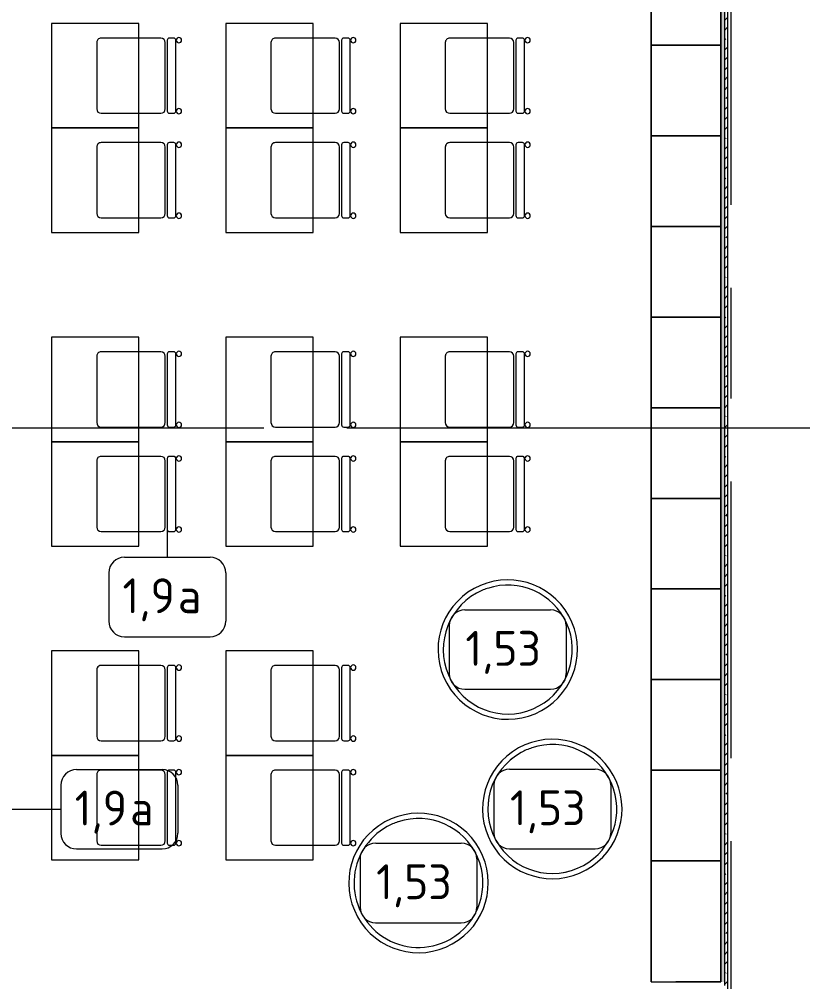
# Model space of a CAD drawing. Header units: millimetres. Extents: x 957 to 217451, y -8553 to 29000.
# Drawn here: x 63718 to 68253, y 421 to 5944 of the extents above; entities that cross this region are included whole.
import ezdxf

# ---------------------------------------------------------------- set-up
doc = ezdxf.new("R2010")
doc.units = ezdxf.units.MM
doc.linetypes.add('Осевая', pattern=[3175, 635, -476.25, 1587.5, -476.25])
for name, color, linetype, lineweight in [('A-DETL-GENF', 7, 'Continuous', 9), ('A-WALL', 7, 'Continuous', 9), ('I-FURN-IDEN', 7, 'Continuous', 9), ('I-WALL', 7, 'Continuous', 9), ('Оси', 7, 'Continuous', 9), ('Оси-2', 7, 'Осевая', 9)]:
    doc.layers.add(name, color=color, linetype=linetype, lineweight=lineweight)
doc.layers.add('A-WALL-FNSH-1', color=9, linetype='Continuous', lineweight=9, true_color=0x808080)
doc.layers.add('I-FURN-1', color=9, linetype='Continuous', lineweight=9, true_color=0x808080)
doc.styles.add('GOST Common_4', font='GOST_Common.ttf', dxfattribs={"height": 200})

# ---------------------------------------------------------------- blocks, each defined once
blk = doc.blocks.new('Стол базовый прямоугольный - 1_7а-25476368-План расстановки мебели и оборудования 3 этажа в осях 1-12')
at = {"layer": 'I-FURN-1'}
for p, q in [((250, 300), (-250, 300)), ((-250, 300), (-250, -300)), ((250, -300), (250, 300)), ((-250, -300), (250, -300))]:
    blk.add_line(p, q, dxfattribs=at)
blk = doc.blocks.new('Стул Breuer - 1_9а-25403171-План расстановки мебели и оборудования 3 этажа в осях 1-12')
at = {"layer": 'I-FURN-1'}
for p, q in [((190.5, 241.3), (-190.5, 241.3)), ((-215.9, 215.9), (-215.9, 0)), ((215.9, 0), (215.9, 215.9)), ((-215.9, 0), (-215.9, -127)), ((215.9, -127), (215.9, 0)), ((203.2, -163.5), (-203.2, -163.5)), ((-190.5, -152.4), (190.5, -152.4)), ((-215.9, -176.2), (-215.9, -200.8)), ((-203.2, -213.5), (203.2, -213.5)), ((215.9, -200.8), (215.9, -176.2))]:
    blk.add_line(p, q, dxfattribs=at)
for centre, radius, start, end in [((-190.5, 215.9), 25.4, 90, 180), ((190.5, 215.9), 25.4, 0, 90), ((-190.5, -127), 25.4, 180, 270), ((-203.2, -176.2), 12.7, 90, 180), ((190.5, -127), 25.4, 270, 360), ((203.2, -176.2), 12.7, 360, 90), ((-203.5, -230.6), 15.1, 360, 180), ((-203.2, -200.8), 12.7, 180, 270), ((203.7, -230.6), 15.1, 360, 180), ((203.2, -200.8), 12.7, 270, 360), ((-203.5, -230.6), 15.1, 180, 360), ((203.7, -230.6), 15.1, 180, 360)]:
    blk.add_arc(centre, radius, start, end, dxfattribs=at)
blk = doc.blocks.new('Стул Breuer - 1_9а-V97-План расстановки мебели и оборудования 3 этажа в осях 1-12')
at = {"layer": 'I-FURN-1'}
for p, q in [((190.5, 241.3), (-190.5, 241.3)), ((-215.9, 215.9), (-215.9, 0)), ((215.9, 0), (215.9, 215.9)), ((-215.9, 0), (-215.9, -127)), ((215.9, -127), (215.9, 0)), ((203.2, -163.5), (-203.2, -163.5)), ((-190.5, -152.4), (190.5, -152.4)), ((-215.9, -176.2), (-215.9, -200.8)), ((-203.2, -213.5), (203.2, -213.5)), ((215.9, -200.8), (215.9, -176.2))]:
    blk.add_line(p, q, dxfattribs=at)
for centre, radius, start, end in [((-190.5, 215.9), 25.4, 90, 180), ((190.5, 215.9), 25.4, 60, 90), ((190.5, 215.9), 25.4, 0, 60), ((-190.5, -127), 25.4, 180, 270), ((-203.2, -176.2), 12.7, 90, 180), ((190.5, -127), 25.4, 270, 360), ((203.2, -176.2), 12.7, 360, 90), ((-203.5, -230.6), 15.1, 360, 180), ((-203.2, -200.8), 12.7, 180, 270), ((203.7, -230.6), 15.1, 360, 180), ((203.2, -200.8), 12.7, 270, 360), ((-203.5, -230.6), 15.1, 180, 360), ((203.7, -230.6), 15.1, 180, 360)]:
    blk.add_arc(centre, radius, start, end, dxfattribs=at)
blk = doc.blocks.new('Стул Breuer - 1_9а-V96-План расстановки мебели и оборудования 3 этажа в осях 1-12')
at = {"layer": 'I-FURN-1'}
for p, q in [((190.5, 241.3), (-190.5, 241.3)), ((-215.9, 215.9), (-215.9, 0)), ((215.9, 0), (215.9, 215.9)), ((-215.9, 0), (-215.9, -127)), ((215.9, -127), (215.9, 0)), ((203.2, -163.5), (-203.2, -163.5)), ((-190.5, -152.4), (190.5, -152.4)), ((-215.9, -176.2), (-215.9, -200.8)), ((-203.2, -213.5), (203.2, -213.5)), ((215.9, -200.8), (215.9, -176.2))]:
    blk.add_line(p, q, dxfattribs=at)
for centre, radius, start, end in [((-190.5, 215.9), 25.4, 90, 180), ((190.5, 215.9), 25.4, 0, 90), ((-190.5, -127), 25.4, 180, 270), ((-203.2, -176.2), 12.7, 90, 180), ((190.5, -127), 25.4, 270, 360), ((203.2, -176.2), 12.7, 360, 90), ((-203.5, -230.6), 15.1, 360, 180), ((-203.2, -200.8), 12.7, 180, 270), ((203.7, -230.6), 15.1, 360, 180), ((203.2, -200.8), 12.7, 270, 360), ((-203.5, -230.6), 15.1, 180, 360), ((203.7, -230.6), 15.1, 180, 360)]:
    blk.add_arc(centre, radius, start, end, dxfattribs=at)
blk = doc.blocks.new('ПУФ - 1_53-V98-План расстановки мебели и оборудования 3 этажа в осях 1-12')
at = {"layer": 'I-FURN-1'}
for radius, start, end in [(400, 0, 180), (400, 0, 180), (370, 0, 180), (370, 0, 180), (400, 180, 360), (400, 180, 0), (370, 180, 349.4118), (370, 180, 349.4118), (370, 349.5929, 0), (370, 349.5929, 360)]:
    blk.add_arc((0, 0), radius, start, end, dxfattribs=at)
blk = doc.blocks.new('ПУФ - 1_53-V99-План расстановки мебели и оборудования 3 этажа в осях 1-12')
at = {"layer": 'I-FURN-1'}
blk.add_line((370, 0.2), (370, 0), dxfattribs=at)
for radius, start, end in [(400, 0, 180), (400, 0, 180), (370, 0, 180), (370, 0.0237, 180), (400, 180, 360), (400, 180, 0), (370, 180, 349.4118), (370, 180, 349.4118), (370, 349.5929, 0), (370, 349.5929, 360)]:
    blk.add_arc((0, 0), radius, start, end, dxfattribs=at)
blk = doc.blocks.new('ПУФ - 1_53-V100-План расстановки мебели и оборудования 3 этажа в осях 1-12')
at = {"layer": 'I-FURN-1'}
for radius, start, end in [(400, 0, 180), (400, 0, 180), (370, 0, 117.1939), (370, 0, 117.1939), (370, 117.2407, 180), (370, 117.2407, 180), (400, 180, 360), (400, 180, 0), (370, 180, 349.4118), (370, 180, 349.4118), (370, 349.5929, 0), (370, 349.5929, 360)]:
    blk.add_arc((0, 0), radius, start, end, dxfattribs=at)
blk = doc.blocks.new('шкаф 1_112 - шкаф 1_112-V131-План расстановки мебели и оборудования 3 этажа в осях 1-12')
at = {"layer": 'I-FURN-1'}
for p, q in [((-400, 6070), (-400, 0.4)), ((0, 6070), (-400, 6070)), ((0, 6070), (-400, 6070)), ((-400, 6070), (-400, 5375)), ((-400, 5375), (-400, 6070)), ((-400, 6070), (0, 6070)), ((0, 1), (0, 6070)), ((0, 5375), (0, 6070)), ((0, 6070), (0, 5375)), ((-400, 5375), (0, 5375)), ((0, 5375), (-400, 5375)), ((-400, 5375), (-400, 4855)), ((-400, 4855), (-400, 5375)), ((-400, 5375), (0, 5375)), ((-400, 5375), (0, 5375)), ((0, 5375), (-400, 5375)), ((0, 4855), (0, 5375)), ((0, 5375), (0, 4855)), ((-400, 4855), (0, 4855)), ((-400, 4855), (0, 4855)), ((0, 4855), (-400, 4855)), ((0, 4855), (-400, 4855)), ((-400, 4855), (-400, 4335)), ((-400, 4335), (-400, 4855)), ((-400, 4855), (0, 4855)), ((0, 4335), (0, 4855)), ((0, 4855), (0, 4335)), ((-400, 4335), (0, 4335)), ((0, 4335), (-400, 4335)), ((-400, 4335), (-400, 3815)), ((-400, 3815), (-400, 4335)), ((-400, 4335), (0, 4335)), ((-400, 4335), (0, 4335)), ((0, 4335), (-400, 4335)), ((0, 3815), (0, 4335)), ((0, 4335), (0, 3815)), ((-400, 3815), (0, 3815)), ((-400, 3815), (0, 3815)), ((0, 3815), (-400, 3815)), ((0, 3815), (-400, 3815)), ((-400, 3815), (-400, 3295)), ((-400, 3295), (-400, 3815)), ((-400, 3815), (0, 3815)), ((0, 3295), (0, 3815)), ((0, 3815), (0, 3295)), ((0, 3295), (-400, 3295)), ((0, 3295), (-400, 3295)), ((-400, 3295), (-400, 2775)), ((-400, 2775), (-400, 3295)), ((-400, 3295), (0, 3295)), ((-400, 3295), (0, 3295)), ((0, 3295), (-400, 3295)), ((0, 2775), (0, 3295)), ((0, 3295), (0, 2775)), ((0, 2775), (-400, 2775)), ((-400, 2775), (0, 2775)), ((0, 2775), (-400, 2775)), ((0, 2775), (-400, 2775)), ((-400, 2775), (-400, 2255)), ((-400, 2255), (-400, 2775)), ((-400, 2775), (0, 2775)), ((0, 2255), (0, 2775)), ((0, 2775), (0, 2255)), ((0, 2255), (-400, 2255)), ((0, 2255), (-400, 2255)), ((-400, 2255), (-400, 1735)), ((-400, 1735), (-400, 2255)), ((-400, 2255), (0, 2255)), ((-400, 2255), (0, 2255)), ((0, 2255), (-400, 2255)), ((0, 1735), (0, 2255)), ((0, 2255), (0, 1735)), ((0, 1735), (-400, 1735)), ((-400, 1735), (0, 1735)), ((0, 1735), (-400, 1735)), ((0, 1735), (-400, 1735)), ((-400, 1735), (-400, 1215)), ((-400, 1215), (-400, 1735)), ((-400, 1735), (0, 1735)), ((0, 1215), (0, 1735)), ((0, 1735), (0, 1215)), ((0, 1215), (-400, 1215)), ((0, 1215), (-400, 1215)), ((-400, 1215), (-400, 695)), ((-400, 695), (-400, 1215)), ((-400, 1215), (0, 1215)), ((-400, 1215), (0, 1215)), ((0, 1215), (-400, 1215)), ((0, 695), (0, 1215)), ((0, 1215), (0, 695)), ((0, 695), (-400, 695)), ((-400, 695), (0, 695)), ((0, 695), (-400, 695)), ((0, 695), (-400, 695)), ((-400, 695), (-400, 0)), ((-400, 0.4), (-400, 695)), ((-400, 695), (0, 695)), ((0, 0), (0, 695)), ((0, 695), (0, 1)), ((-400, 0), (0, 0)), ((-258, 0), (0, 0)), ((0, 0), (-258, 0))]:
    blk.add_line(p, q, dxfattribs=at)
blk = doc.blocks.new('DET_L_Линия разрыва - М100-30654710-План расстановки мебели и оборудования 3 этажа в осях 1-12')
at = {"layer": 'A-DETL-GENF'}
blk.add_line((11739.9, 0), (0, 0), dxfattribs=at)
blk = doc.blocks.new('Марка_Мебель - В прямоуг_Balcon_Марка-25523697-План расстановки мебели и оборудования 3 этажа в осях 1-12')
at = {"layer": 'I-FURN-IDEN'}
for p, q in [((-2.455, 2.278), (2.455, 2.278)), ((-3.355, 1.378), (-3.355, -1.384)), ((3.355, 1.378), (3.355, -1.378)), ((-2.461, -2.278), (2.455, -2.278))]:
    blk.add_line(p, q, dxfattribs=at)
for centre, radius, start, end in [((-2.455, 1.378), 0.9, 90, 180), ((2.455, 1.378), 0.9, 0, 90), ((-2.461, -1.384), 0.893, 180, 270), ((2.455, -1.378), 0.9, 270, 0)]:
    blk.add_arc(centre, radius, start, end, dxfattribs=at)

msp = doc.modelspace()

# ---------------------------------------------------------------- hatches: boundary and pattern name
at = {"layer": 'I-WALL'}
h = msp.add_hatch(dxfattribs=at)
h.set_pattern_fill('FP_10', color=256, style=0, pattern_type=2)
h.set_pattern_definition([(45, (29493.17, 0), (-57.02463, 57.02463), []), (45, (29550.2, 0), (-57.02463, 57.02463), [100.806, -20.161, 3.353, -16.808])])
h.paths.add_polyline_path([(67763.2, 400), (67780.8, 400), (67780.8, 7400), (67763.2, 7400), (67763.2, 400)])
h = msp.add_hatch(dxfattribs=at)
h.set_pattern_fill('FP_34', color=256, style=0, pattern_type=2)
h.set_pattern_definition([(0, (29493.174, 0), (121.92, 30.48), [10.058, -81.382, 10.058, -81.382, -487.68]), (0, (29493.174, 0), (121.92, 30.48), [-182.88, 10.058, -172.822, 10.058, -81.382, -213.36]), (0, (29493.174, 0), (121.92, 30.48), [-457.2, 10.058, -50.902, 10.058, -142.342]), (120, (29538.894, 15.24), (-87.356454, 90.345817), [10.058, -81.382, 10.058, -81.382, -487.68]), (120, (29538.894, 15.24), (-87.356454, 90.345817), [-182.88, 10.058, -172.822, 10.058, -81.382, -213.36]), (120, (29538.894, 15.24), (-87.356454, 90.345817), [-457.2, 10.058, -50.902, 10.058, -142.342]), (240, (29554.134, 76.2), (-34.563546, -120.825817), [10.058, -81.382, 10.058, -81.382, -487.68]), (240, (29554.134, 76.2), (-34.563546, -120.825817), [-182.88, 10.058, -172.822, 10.058, -81.382, -213.36]), (240, (29554.134, 76.2), (-34.563546, -120.825817), [-457.2, 10.058, -50.902, 10.058, -142.342])])
h.paths.add_polyline_path([(67763.2, 420), (67763.2, 7070), (67743.2, 7070), (67743.2, 420), (67748.5, 420)])

# ---------------------------------------------------------------- linework, layer by layer
at = {"layer": 'A-WALL'}
for p, q in [((67763.2, 7400), (67763.2, 400)), ((67743.2, 420), (67743.2, 7050))]:
    msp.add_line(p, q, dxfattribs=at)
at = {"layer": 'A-WALL-FNSH-1'}
msp.add_line((67742.2, 7049), (67742.2, 421.7), dxfattribs=at)
at = {"layer": 'I-FURN-IDEN'}
for p, q in [((64567.4, 3130.6), (64567.4, 2856.7)), ((63579.5, 1411), (63957.6, 1411))]:
    msp.add_line(p, q, dxfattribs=at)
at = {"layer": 'Оси'}
for p, q in [((65753.2, 3600), (68253.2, 3600)), ((67803.2, -1906.3), (67803.2, 593.7))]:
    msp.add_line(p, q, dxfattribs=at)
at = {"layer": 'Оси-2'}
for p, q in [((67803.2, 593.7), (67803.2, 21277.7)), ((27497.7, 3600), (65753.2, 3600))]:
    msp.add_line(p, q, dxfattribs=at)

# ---------------------------------------------------------------- block references
at = {"layer": 'A-DETL-GENF', "rotation": 90.00000000000031}
msp.add_blockref('DET_L_Линия разрыва - М100-30654710-План расстановки мебели и оборудования 3 этажа в осях 1-12', (67780.8, -280), dxfattribs=at)
at = {"layer": 'I-FURN-1'}
for name, p in [('шкаф 1_112 - шкаф 1_112-V131-План расстановки мебели и оборудования 3 этажа в осях 1-12', (67743.2, 420)), ('Стол базовый прямоугольный - 1_7а-25476368-План расстановки мебели и оборудования 3 этажа в осях 1-12', (64153.9, 5620.1)), ('Стол базовый прямоугольный - 1_7а-25476368-План расстановки мебели и оборудования 3 этажа в осях 1-12', (65153.9, 5620.1)), ('Стол базовый прямоугольный - 1_7а-25476368-План расстановки мебели и оборудования 3 этажа в осях 1-12', (66153.9, 5620.1)), ('Стол базовый прямоугольный - 1_7а-25476368-План расстановки мебели и оборудования 3 этажа в осях 1-12', (64153.9, 5020.1)), ('Стол базовый прямоугольный - 1_7а-25476368-План расстановки мебели и оборудования 3 этажа в осях 1-12', (65153.9, 5020.1)), ('Стол базовый прямоугольный - 1_7а-25476368-План расстановки мебели и оборудования 3 этажа в осях 1-12', (66153.9, 5020.1)), ('Стол базовый прямоугольный - 1_7а-25476368-План расстановки мебели и оборудования 3 этажа в осях 1-12', (64153.9, 3820.1)), ('Стол базовый прямоугольный - 1_7а-25476368-План расстановки мебели и оборудования 3 этажа в осях 1-12', (65153.9, 3820.1)), ('Стол базовый прямоугольный - 1_7а-25476368-План расстановки мебели и оборудования 3 этажа в осях 1-12', (66153.9, 3820.1)), ('Стол базовый прямоугольный - 1_7а-25476368-План расстановки мебели и оборудования 3 этажа в осях 1-12', (64153.9, 3220.1)), ('Стол базовый прямоугольный - 1_7а-25476368-План расстановки мебели и оборудования 3 этажа в осях 1-12', (65153.9, 3220.1)), ('Стол базовый прямоугольный - 1_7а-25476368-План расстановки мебели и оборудования 3 этажа в осях 1-12', (66153.9, 3220.1)), ('Стол базовый прямоугольный - 1_7а-25476368-План расстановки мебели и оборудования 3 этажа в осях 1-12', (64153.9, 2020.1)), ('Стол базовый прямоугольный - 1_7а-25476368-План расстановки мебели и оборудования 3 этажа в осях 1-12', (65153.9, 2020.1)), ('Стол базовый прямоугольный - 1_7а-25476368-План расстановки мебели и оборудования 3 этажа в осях 1-12', (64153.9, 1420.1)), ('Стол базовый прямоугольный - 1_7а-25476368-План расстановки мебели и оборудования 3 этажа в осях 1-12', (65153.9, 1420.1))]:
    msp.add_blockref(name, p, dxfattribs=at)
for name, p, rotation in [('Стул Breuer - 1_9а-V96-План расстановки мебели и оборудования 3 этажа в осях 1-12', (64403.9, 5620.1), 89.99999999999959), ('Стул Breuer - 1_9а-V96-План расстановки мебели и оборудования 3 этажа в осях 1-12', (65403.9, 5620.1), 89.99999999999959), ('Стул Breuer - 1_9а-25403171-План расстановки мебели и оборудования 3 этажа в осях 1-12', (66403.9, 5620.1), 89.99999999999959), ('Стул Breuer - 1_9а-25403171-План расстановки мебели и оборудования 3 этажа в осях 1-12', (64403.9, 5020.1), 89.99999999999959), ('Стул Breuer - 1_9а-V96-План расстановки мебели и оборудования 3 этажа в осях 1-12', (65403.9, 5020.1), 89.99999999999959), ('Стул Breuer - 1_9а-25403171-План расстановки мебели и оборудования 3 этажа в осях 1-12', (66403.9, 5020.1), 89.99999999999959), ('Стул Breuer - 1_9а-25403171-План расстановки мебели и оборудования 3 этажа в осях 1-12', (64403.9, 3820.1), 89.99999999999959), ('Стул Breuer - 1_9а-V96-План расстановки мебели и оборудования 3 этажа в осях 1-12', (65403.9, 3820.1), 89.99999999999959), ('Стул Breuer - 1_9а-V96-План расстановки мебели и оборудования 3 этажа в осях 1-12', (66403.9, 3820.1), 89.99999999999959), ('Стул Breuer - 1_9а-25403171-План расстановки мебели и оборудования 3 этажа в осях 1-12', (64403.9, 3220.1), 89.99999999999959), ('Стул Breuer - 1_9а-25403171-План расстановки мебели и оборудования 3 этажа в осях 1-12', (65403.9, 3220.1), 89.99999999999959), ('Стул Breuer - 1_9а-25403171-План расстановки мебели и оборудования 3 этажа в осях 1-12', (66403.9, 3220.1), 89.99999999999959), ('ПУФ - 1_53-V98-План расстановки мебели и оборудования 3 этажа в осях 1-12', (66520.8, 2327.3), 118.9499011641568), ('Стул Breuer - 1_9а-V97-План расстановки мебели и оборудования 3 этажа в осях 1-12', (64403.9, 2020.1), 89.99999999999959), ('Стул Breuer - 1_9а-25403171-План расстановки мебели и оборудования 3 этажа в осях 1-12', (65403.9, 2020.1), 89.99999999999959), ('ПУФ - 1_53-V99-План расстановки мебели и оборудования 3 этажа в осях 1-12', (66776.3, 1412.6), 118.9499011641568), ('Стул Breuer - 1_9а-V96-План расстановки мебели и оборудования 3 этажа в осях 1-12', (64403.9, 1420.1), 89.99999999999959), ('Стул Breuer - 1_9а-25403171-План расстановки мебели и оборудования 3 этажа в осях 1-12', (65403.9, 1420.1), 89.99999999999959), ('ПУФ - 1_53-V100-План расстановки мебели и оборудования 3 этажа в осях 1-12', (66008.7, 988), 118.9499011641568)]:
    msp.add_blockref(name, p, dxfattribs=dict(at, rotation=rotation))
at = {"layer": 'I-FURN-IDEN', "xscale": 99.99999999999993, "yscale": 99.99999999999993, "zscale": 99.99999999999993}
for p in [(64567.4, 2629), (66520.8, 2327.3), (64293.1, 1411), (66776.3, 1412.6), (66008.7, 988)]:
    msp.add_blockref('Марка_Мебель - В прямоуг_Balcon_Марка-25523697-План расстановки мебели и оборудования 3 этажа в осях 1-12', p, dxfattribs=at)

# ---------------------------------------------------------------- texts
at = {"layer": 'I-FURN-IDEN', "char_height": 200, "attachment_point": 1, "style": 'GOST Common_4'}
for s, insert, width in [('1,9', (64310.9, 2736), 384.81), ('\\fGOST Common|b0|i0|c204|p34|;а', (64628.4, 2736), 200.422), ('1,53', (66277.8, 2434.3), 553.164), ('1,9', (64036.6, 1518), 384.81), ('1,53', (66533.3, 1519.6), 553.164), ('\\fGOST Common|b0|i0|c204|p34|;а', (64354.1, 1518), 200.422), ('1,53', (65765.7, 1095.1), 553.164)]:
    msp.add_mtext(s, dxfattribs=dict(at, insert=insert, width=width))

doc.saveas('drawing.dxf')
